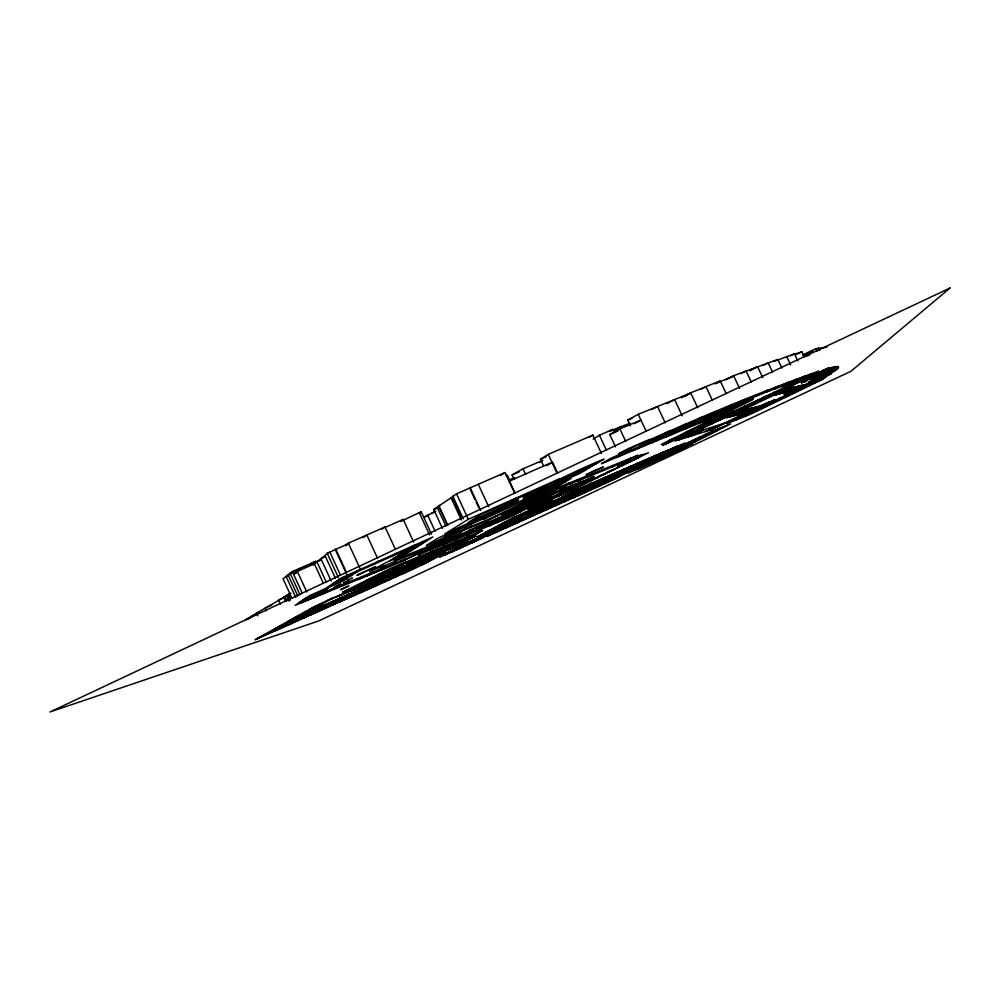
<?xml version="1.0" encoding="UTF-8"?>
<svg xmlns="http://www.w3.org/2000/svg" width="1000" height="1000" viewBox="0 0 1000 1000"><rect width="100%" height="100%" fill="white"/><g stroke="black" fill="none" stroke-linecap="round" stroke-linejoin="round"><path stroke-width="1.5" d="M837.375 367.25L838.525 366.95L812.2 379.738L811.35 379.837L837.938 366.562L810.5 379.387L837.613 366.475L836.675 367.125M836.162 366.912L818.888 374.675L811.825 376.213L772.262 394.475M802.625 354.975L815.675 348.775L824.538 347.562M808.012 377.362L827.975 368.175L675.113 441.05L711.562 429.625L774.712 399.825L756.888 407.887M821.45 376.062L838.05 368.275L834.412 371.238L784.05 394.825L816.812 379.162C815.275 379.263 821.425 377.725 821.8 375.475L838.55 367.163L837.35 367.713M837.438 368.1L838.3 367.925L836.85 368.825M345.637 545.45L348.363 543.175L385.062 526.962L395.2 548.925M345.788 545.8L348.525 543.525L327.238 553.337L338.5 577.825M699.312 437.55L705.675 434.062L730.562 423.963L663.8 457.562M292.013 598.312L283.05 578.763L292.337 571.575L315.963 561.25L310.5 563.913M327.238 553.337L328.125 553.013L313.363 564.625L314.413 563.837L297.325 571.388L293.587 574.275L296.337 573.075M834.9 367.05L835.612 366.488L804.963 380.238L815.225 375.337M363.05 537.7L366.85 535.062L377.6 558.362M325.737 588.475L308.675 596.112L295.212 605.288L400.988 561.975L461.55 532.913L393.975 560.337L407.388 553.088L432.85 536.987L341.662 577.725L324.65 589.2L343.562 580.788L360.425 569.338L348.363 543.175M381.962 529.175L385.062 526.962M418.787 513.438L421.175 511.763L431.562 534.175M400.65 521.213L403.2 519.438L413.7 542.137M389.225 561.175L415.012 544.963M400.737 521.4L421.175 511.763M442.463 528.4L433.7 509.487L440.175 505.375L438.862 505.95L447.725 525.062M438.862 505.95L453.75 496.062L452.85 496.362L463.263 518.812M452.85 496.362L456.538 493.837L470.213 487.85L480.675 510.375M318.938 593.587L298.35 603.15M423.988 517.15L435.85 511.075M322.725 590.788L325.55 588.85M304.825 598.763L328.375 588.263L320.188 592.725L324.85 590.638L323.488 591.55M470.213 487.85L505.037 472.587L514.812 493.575M392.238 577.163L413.975 566.4L402.95 572.388L362.137 590.575L383.025 580.3L373.15 585.662M549.513 498.913L531.975 507.1L593.488 476.6L570.075 487.3L501.388 515.075L560.812 486.5L638.025 455.225L616.962 465.1L631.587 457.837M348.612 579.688L347.825 580.2L352.425 577.975L351.625 578.5M347.225 581.375L348.787 580.35L343.462 583.075L348.013 580.862M585.65 469.9L534.175 492.6L523.088 498.5L579.1 473.738L604.075 459.113C576.263 470.15 550.062 484.387 522.825 496.6L526.55 494.475M313.863 596.188L313 596.75L326.812 590.725L322.7 592.8M373.713 564.438L378.862 561.1M812.463 383.288L814.1 382.238L743.125 416.213L756.15 411.025L810.15 385.1L808.688 385.613L831.675 373.4L727.013 423.6L751.888 413.55L823.2 378.938L809.675 385.213M391.788 556.362L397.075 552.962M822.513 379.25L826.137 376.938M601.438 453.475L592.863 435.138L588.962 437.362M500.25 475.588L505.037 472.587M614.05 432.1L612.762 429.375L609.525 431.4L621.35 426.575L613.488 430.7M593.175 439.162L599.425 435.25L612.762 429.375M559.612 478.7L468.338 519.275L444.975 533.812L517.312 501.087L518.625 499.462L468.125 522.463L480.337 514.925L530.725 492.537L530 492.95M543.55 465.85L540.438 459.2L548.25 454.363L592.863 435.138M463.625 527.525L474.65 521.625L571.1 478.475L552.125 489.575L487.137 520.712L426.287 545.438L438.275 537.987L468.825 524.338M509.05 481.225L552.475 462.163L557.537 473.013M546.788 465.588L552.475 462.163M565.8 481.575L483.2 519.438L486.987 517.15L450.988 533L444 537.3L490.05 518.725L540.638 494.412L551.788 487.85M290.975 593.387L256.537 613.125L257.787 615.862M597.438 463L580.013 470.788L568.038 477.788M535.575 495.262L541.487 491.775M491.587 532.775L472.8 541.912L496.987 529.913L492.325 532.45M539.175 462.488L541.712 461M509.425 501.95L516.725 497.7M254.15 615.625L245.888 619.7L249.913 618.038M325.8 604.275L305.075 614.062L466.925 540.975L452.425 547.9L453.5 547.525M329.575 605.075L351.175 594.35L340.737 600.1L298.188 619.05L318.875 608.85L309.562 613.987M290.4 599.825L287.95 594.487L290.188 593.2M527.625 512.788L512.15 521.025L552.737 500.25L513.8 517.337L485.225 532.638L514.938 517.863L502.512 523.375M274.625 628.837L296.125 616.775L309.8 610.7L270.338 632.688L257.175 638.562L274.625 628.837L287.688 623.025M727.25 425.3L681.575 445.925M296.75 616.5L314.55 606.487L331.4 598.538L332.425 598.362L327.25 600.788L387.962 575.588L476.075 536L460.4 543.663M514.025 479.062L512.087 474.9L523.075 468.775L542.925 460.312M308.788 611.15L328.413 600.513M279.088 628.225L276.375 629.738L283.312 626.337L277.725 628.975M292.9 620.538L290.062 622.112L297.188 618.638L291.475 621.337M257.825 638.275L255.075 639.775L424.263 563.862L445.175 552.638L412.638 567.125M312.887 610.588L318.062 607.712M303.625 616.737L299.675 618.938L333.475 603.45M615.538 446.875L609.75 434.525L619.862 428.925L640.938 420.075L634.35 423.663M311.65 611.938L313.962 610.662L312.262 611.425M289.262 624.513L293.663 622.075M296.588 621.237L301.025 618.787M329.062 603.288L333.888 600.612M309.738 614.45L314.975 611.688M336.413 600.013L341.25 597.337M546.362 488.325L555.375 483.338M630.4 425.825L627.712 420.1L638.225 414.3L690.775 393.025L684.137 396.562M303.8 618.025L308.275 615.562M322.238 608.45L319.5 610.1M310.95 614.837L315.45 612.362M351.287 593.4L356.2 590.7M318.075 611.663L322.612 609.175M348.288 595.625L378.725 581.838L376.3 583.175M325.037 608.55L329.613 606.05M358.675 590.112L363.638 587.388M357.35 591.737L362.212 589.075M365.938 586.888L370.913 584.163M332.175 605.375L336.788 602.85M373.3 583.612L378.312 580.875M275.45 630.662L343.85 599.7M364.688 588.462L369.588 585.788M339.588 602.112L351.075 596.475M380.588 580.363L385.637 577.612M375.913 583.1L377.113 582.438M477.775 533.162L482.663 530.487L390.35 568.45L342.612 592.188C387.912 573.138 433.975 555.487 477.775 533.162L418.25 560.05L391.438 571.15M651.325 409.675L657.537 406.463L665.25 422.863M346.438 599.012L358.2 593.3M367.388 588.337L363.162 590.638L395.85 575.65M387.775 577.175L392.85 574.4M406.388 567.4L469.012 539.05M394.837 574.025L399.95 571.25M353.525 595.85L365.513 590.05M372.775 586.362L378.175 583.525M367.537 589.6L372.238 587.05M402.113 570.8L407.262 568M431.213 554.862L436.763 551.85M503.413 527.7L499.288 529.95L529.788 514.738L503.413 527.7L512.875 523.488M572.225 492.188L528.237 514.6L539.825 509.425L541 508.812L538.575 509.888L568.675 493.95M385.138 580.425L382.113 582.2M420.05 561.312L425.262 558.475M374.45 586.525L379.188 583.95M409.05 567.712L414.225 564.9M381.238 583.5L386 580.913M446.962 547.875L452.575 544.837M435.138 554.625L440.575 551.675M411.238 567.612L440.875 554.163L438.3 555.55L439.113 555.262M388.075 580.45L392.863 577.85M452.15 551.2L469.137 542L510.775 522.975L460.625 545.75L439.475 557.087L450.975 551.712M343.3 596.95L348.75 594.012M421.975 562.075L428.612 558.513M394.8 577.45L399.613 574.837M419.738 563.962L424.862 561.2M429.15 558.875L434.95 555.75M448.263 548.787L453.775 545.825M436.238 555.725L442.075 552.587M418.113 566.35L415.812 567.6L416.825 567.25M666.85 403.65L674.575 399.575L682.212 415.788M360.775 592.612L406.438 571.8M438.137 555.375L439.113 554.85M458.137 544.888L463.25 542.137M464.35 542.125L466.637 540.9M421.863 565L422.587 564.612M443.488 553.387L444.263 552.975M426.625 560.9L431.938 558.05M535.25 505.775L527.975 509.663L569.875 491.213L648.462 452.762L632.7 457.863M440.35 556.763L441.087 556.362M492.962 529.2L477.15 536.888L487.625 531.575M446.112 554.263L443.688 555.562L483.888 537.25L445.387 554.513M483.537 534.25L480 536.15L521.038 517.525L482.762 534.525M567.55 483.85L568.25 483.488M481.337 535.675L482.663 534.963M512.263 519.05L516.475 516.375L511.337 518.65M452.15 551.862L457.225 549.15M478.425 537.85L483.837 534.963M488.35 532.55L493.862 529.6M458.812 548.888L463.925 546.163M485.125 534.862L490.562 531.962M495.138 529.525L500.688 526.575M681.375 397.762L690.675 392.812L705.95 386.712L700.413 389.5M415.588 564.8L421.337 561.737M509.7 521.538L506.987 522.975L511.9 520.562L508.35 522.263M522.6 514.562L526.138 512.837L520.788 515.363L524.412 513.763M537.75 508.275L526.462 513.3L550.675 501.337M465.425 545.938L470.562 543.2M491.812 531.888L497.275 528.975M501.912 526.525L507.488 523.55M472 543L477.175 540.25M498.475 528.925L503.975 526M508.612 523.538L514.212 520.562M518.387 521.287L540.562 510.712L533.875 514M539.525 511.262L519.85 520.425M493.65 532.975L494.95 532.288M562.288 496.775L576.663 489.688L685.337 442.837L657.025 457.337L628.088 470.213L664.312 453.137L662.638 454M495.913 532.35L500.588 529.875M618.8 476.925L486.538 536.538L509.762 525.788M521.425 519.6L518.288 521.25L569.913 498.088M649.95 439.275L628.962 448.312L618.75 453.738C684.412 424 750.775 395.337 818.775 371.188L804.7 378.013L765.487 392.337L706.737 416.287M534.087 508.963L541.5 505.05M522.513 519.113L523.488 518.6M527.45 516.775L530.288 515.425M505.062 528.275L518.312 521.975M523.675 519.138L526.362 517.712M531.038 515.262L533.75 513.825M539.513 510.812L553.375 504.225L530.625 514.763L544.963 507.938M553.737 503.3L568.275 496.375L545.462 506.925L559.338 500.337M564.412 497.65L563.337 498.212L570.15 495.1M526.425 517.913L529.113 516.487M566.2 496.95L567.288 496.375M513.188 524.675L526.838 518.175M531.925 515.462L534.587 514.05M537.4 513.013L540.075 511.613M522.075 520.688L535.312 514.4M537.35 512.825L527.962 517.312L531.85 515.275M540.087 511.812L542.762 510.412M542.837 510.588L545.513 509.175M551.538 506.15L547.863 507.912L553.612 505.225L551.912 506.112M556.038 503.775L588.875 488.65L546.263 508.175L562.425 500.425M545.55 509.387L548.237 507.975M530.125 517.125L543.725 510.65M550.95 506.763L546.8 508.938L549.125 507.9M553.65 505.775L556.35 504.35M564.8 499.875L571.1 496.562M556.337 504.575L559.038 503.15M562.7 501.238L561.925 501.637L576.15 495.312L563.65 501.425L567.087 499.575M538.9 513.175L551.85 507.025M559.025 503.375L561.725 501.962M564.45 500.525L566.85 499.325M561.7 502.188L564.412 500.763M567.2 499.312L568.888 498.425M573.525 495.988L579.975 492.612M546.613 509.775L560.45 503.188M792.438 390.838L801.538 385.875L784.75 394.062L786.725 393.512L785.638 394.062M613.55 430.825L621.413 426.712M536.3 505.988L639.575 457.163M569.138 498.45L570.85 497.55M580.95 492.738L581.6 492.4M555.575 505.75L568.688 499.513M563.375 502.3L576.912 495.85M715.2 383.587L720.225 380.962L726.237 393.688M715.275 383.738L733.7 375.925L728.55 378.587M659.175 436.25L669.112 431.062M518.375 515.862L526.425 511.65M549.125 499.65L549.987 499.2M543.562 502.8L552.062 498.375M525.925 512.55L534.175 508.25M550.775 499.65L560.175 494.75M557.925 496.512L566.487 492.062M582.525 492.912L579.2 494.513L601.062 484.175L576.213 495.7L584.2 492.163M571.975 498.438L585.55 491.887M637.863 469.125L669.325 454.738M725.888 379.725L733.612 375.725L777.825 359.425L781.9 368.013M433.812 552.688L438 550.513M452.85 544.075L446.375 547.238L455.1 543.1L448.488 546.15M675.675 429.237L686.025 423.888M644.438 466.188L650.863 462.875M650.913 463.3L657.362 459.975M657.362 460.425L663.838 457.088M410.312 564.138L418.25 560.05M550.5 507.175L553.65 505.562M643.7 466.1L640.088 467.638L670.612 452.4L657.962 457.975M424.725 517.013L428.738 514.95M431.425 513.575L435.438 511.525M740.763 373.625L746.05 370.988L751.263 382.025M387.962 575.588L411.688 564.513M691.4 422.587L702.113 417.1M576.663 489.688L570.712 492.85L668.95 449.65M607.562 481.887L626.763 472.062L608.45 480.462L617.013 475.925L645.725 463.125L612.663 480.062L578.212 495.688M582.75 487.738L591.875 483.088M666.912 454.038L690.625 441.95M757.525 366.637L749.5 370.725L757.562 366.7L762.725 377.612M617.65 456.987L632.15 449.613M706.225 416.388L717.288 410.75M589.85 485.112L593.625 483.312L588.35 485.763L591.35 484.462M596.013 481.975L605.125 477.337M602.587 479.125L611.9 474.387M609.113 476.287L618.25 471.65M615.6 473.475L624.925 468.738M622.038 470.675L631.188 466.037M628.438 467.9L637.788 463.15M659.837 455.1L669.375 450.462M717.55 430.363L673.388 452.088L676.388 450.763M676.825 450.613L675.75 451.087L679.45 449.6M762.725 365.588L768.15 362.85L772.613 372.3M405.312 559.2L400.562 561.613L405 560.05M632.975 450.625L650.575 442M651.562 442.925L666 435.625M666.188 436.875L683.562 428.363M720.125 410.613L731.513 404.862M603.625 479.087L599.862 480.875L605.1 478.438L602.825 479.6M625.588 469.7L630.825 467.262L568.237 496.562L628.725 469.012L597.863 485.225L586.55 490.262L629.388 467.887M634.788 465.138L643.962 460.5M641.1 462.4L650.475 457.65M635.95 465.538L621.35 472.038L634.6 466.125M647.362 459.688L656.55 455.037M653.575 456.987L662.975 452.238M660.938 453.775L677.1 446.1M683.913 429.525L698.263 422.275M698.35 423.537L715.512 415.15M715.288 416.525L729.538 409.35L752.513 399.9L675.3 438.2L677.638 437.25M641.812 462.5L638.088 464.275L643.213 461.887L640.375 463.113M650.95 458.7L656.388 456.163L644.163 461.812L653.388 457.812M647.438 460.7L649.737 459.538L633.65 466.7M773.688 361.5L794.513 353.837L797.875 360.938M313.525 597.788L326.987 591.038M592.275 473.812L578.013 480.925L618.288 464.438M733.138 405.275L744.8 399.425M671.637 440.225L693.988 430.363L679.788 437.163L661.263 444.425L728.475 411.062L601.425 463.7L610.325 458.537L623.638 452.575L620.35 454.5L729.538 409.35M321.688 594.45L337.663 586.438L306.8 600.538M359.438 578.987L374.188 571.625L336.65 586.95M366.737 576L382.488 568.138M436.05 541.487L448.175 535.438M373.862 573.088L387.175 566.438M437.713 542.587L424.275 549.288L381.413 566.987L382.85 566.4M745.238 400.375L757.138 394.438M448.275 536.538L460.337 530.525M380.913 570.2L396.575 562.388M460.225 531.712L472.225 525.737M425.737 548.562L452.525 536.575M351.475 590.763L396.325 571.287M569.312 483.137L544.788 494.188M551.9 492.45L556.3 490.4L550.325 493.1L553.475 491.812M569.012 484.363L580.9 478.438M564.263 487.15L559.888 489.188L565.812 486.525L562.712 487.788M611.9 467.137L612.762 466.7M790.688 355.737L794.513 353.837M434.7 544.763L445.363 539.475M357.7 585.938L367.713 580.962M385.3 572.35L377.725 575.95L389.137 570.763L383.387 573.138M379.113 576.15L361.037 583.725L407.2 561.525M428.9 550.538L505.562 519.138L552.075 496.037L477.075 526.613L417.912 555.037L454.925 538.862M381.575 574.362L387.225 571.55M338.95 595.975L348.713 591.125M341.138 595.125L341.962 594.725M370.138 580.788L380.1 575.837M488.537 521.962L477.188 527.587L530.85 505.775M443.125 544.725L471.688 531.575L454.862 539.925M394.338 569.087L399.975 566.287M410.962 560.85L421.238 555.75M513.925 510L527.575 503.312L582.525 481.15M383.587 575.212L393.5 570.3M488.7 522.913L499.988 517.312M423.225 555.8L433.363 550.775M424.038 555.562L425.262 554.95M478.762 528.288L483.375 526M524.562 505.7L537.3 499.387M362.987 585.975L372.65 581.188M481.238 527.275L485.85 525L476.287 529.3L483.537 526.138M365.075 585.175L365.9 584.763M499.988 518.325L511.225 512.762M395.363 570.337L405.238 565.438M466.287 535.237L477.163 529.85M489.875 523.562L487.587 524.7L496.138 521.013M491.125 523.05L498.425 519.875L493.85 522.137M374.862 581.038L384.325 576.337M418.9 558.95L426.275 555.438L417.1 559.688L423.475 556.825M396.9 566.638L432.3 552.15L445.438 545.8M491.262 523.2L495.838 520.925M535 501.475L547.688 495.2M511.062 513.825L522.225 508.288M477.5 530.65L488.325 525.288M731.087 408.2L732.575 407.463M756.438 395.9L768.525 389.9M796.75 354.35L801.85 351.825L804.188 356.75L809.587 355.087M300.038 603.312L314.95 595.95M501.05 519.212L505.613 516.95M447.725 545.712L457.85 540.7M503.425 518.237L507.975 515.988L498.663 520.175L505.7 517.112M521.925 509.4L533.025 503.913M550.312 495.288L562.888 489.062M488.512 526.15L514.325 513.6L504.375 518.737L508.125 517.238M459.025 541.05L469.087 536.075M534.562 504.025L507.287 517.575L514.388 514.675M560.288 491.25L572.8 485.062M535.037 503.938L536.225 503.35L534.2 504.275M543.462 501.362L559.325 494.275L594.212 476.425L592.2 477.238M766.75 391.85L779 385.788M774.7 388.925L788.575 382.1M783.25 385.7L797.237 378.837M790.95 382.85L805.013 375.988M712.038 431.475L702.375 436.375M704.237 435.613L715.962 429.888M735 420.375L745.438 415.275M708.138 434.025L719.837 428.312M712 432.45L723.675 426.763M744.625 416.488L755 411.425M711.538 432.912L715.037 431.213M803.737 355.312L813 350.825M697.325 428.188L705.575 424.35L695.9 428.713L698.737 427.675M798.037 380.312L812.125 373.475M509.525 480.05L514.788 477.5M478.875 526.75L430.75 549.225L435.35 547.337M785.387 387.287L796.025 382.163L696.162 429.35L785.387 387.287L782.588 387.987M442 541.663L407.812 558.188L372.825 572.3M736.538 414.975L726.4 417.925L773.275 395.487L790.612 390.95M758.662 406.225L749.275 408.888L735.25 415.588L745.05 412.738L769.175 401.938M617.925 464.938L635.125 457.075M620.4 464.137L637.625 456.275M625.462 462.488L640.037 455.5M627.863 461.712L642.412 454.738M679.513 437.25L677.237 438.35L684.212 435.7L662.513 445.238L678.737 437.488M665.125 444.412L678.812 437.863M680.525 438.413L728.713 415.887L733.625 414.462M678.863 439.875L692.738 433.3L724.712 423.137M814.025 375.588L830.325 367.788L833.812 367.088M774.825 395.075L788.025 388.762L803.2 384.938L800.875 386.05M686.787 437.4L700.037 431.05M729.85 416.925L742.812 410.725L749.275 408.888M776.338 394.688L789.463 388.4M777.825 394.288L790.9 388.038M690.625 436.188L703.763 429.9M526.562 503.525L522 505.7L525.2 504.412M818.462 374.725L808.275 379.575L819.312 374.625L821.8 375.475M733.225 415.938L746.075 409.8M779.312 393.9L792.325 387.688M780.775 393.525L793.725 387.325M782.225 393.137L795.125 386.975M736.9 415.112L750.863 408.438M738.55 414.637L752.45 407.987M785.088 392.388L797.862 386.287M741.775 413.7L755.55 407.113M787.887 391.662L800.562 385.613M743.375 413.225L757.087 406.675M813.95 379.513L808.825 381.962L821.338 376.25M705.325 431.575L718.012 425.513M710.35 430L756.838 407.55L767 403.5M331.538 598.513L360.9 586.062M700.675 436.425L628.125 473.188L674.25 452.9L692.487 443.638L682.2 448.137M570.075 487.3L580.65 482.887M827.887 368.462L830.325 367.788M555.462 501.613L559.188 499.938L555.763 501.55M816.375 379.275L836.5 369.4M659.15 455.062L652.7 457.925M825.1 347.525L827 347.075M821.575 375.863L813.4 379.575L814.7 379.412M579.412 483.713L587.65 480.312M407.75 549.375L426.725 540.862M398.237 555.438L416.9 547.075M393.5 558.45L412.025 550.163M545.837 491.362L559.738 485.125M300.413 601.75L324.162 591.087M356.637 572.062L408.363 548.95M332.512 583.9L351.912 575.212M403.062 552.362L421.8 543.975M328.375 586.7L347.625 578.075M302.538 600.3L321.587 591.775M261.413 636.263L274.012 630.638M270.338 632.688L277.913 629.3M401.525 574.45L414.45 568.375L413.425 568.737M339.212 602.238L340.012 601.875M336.725 581.05L356.05 572.45M407.388 553.088L385.675 562.762L369.475 571.538L384.525 565.438M541.512 506.238L534.338 509.65L538.688 507.713M498.162 525.712L510.538 520.212M516.325 517.638L518.25 516.788L512.987 519.425L514.9 518.575M553.462 501.163L563.3 496.8M514.65 518.525L516.575 517.675M493.862 528.013L506.213 522.525M548.95 503.625L557.987 499.613M522.45 515.538L531.675 511.45M314.062 608.212L303.412 612.775M489.637 530.275L501.938 524.812M542.975 506.725L552.725 502.388M517.3 518.275L527.263 513.85M491.337 530.138L485.275 532.825M538.538 509.137L547.525 505.15M293.812 618.075L294.513 617.762M293.475 618.337L306.388 612.6M532.688 512.175L542.375 507.875M609.925 477.875L611.838 477.025M288.2 621.213L301.712 615.212M321.75 606.538L451 548.713L449.925 549.087M307.7 613.787L298.125 617.987L313.288 610.85M349.913 595.05L371.863 585.275M304.288 615.675L315.738 610.575M335.775 601.663L347.013 596.663M368.663 587.013L379.675 582.112M398.787 573.612L409.562 568.812M513.05 522.6L522.575 518.35M430.9 559.362L441.362 554.7M456.238 548.088L466.625 543.462M301.212 617.375L312.625 612.3M332.688 603.362L343.888 598.375M365.412 588.787L376.425 583.888M395.5 575.388L406.25 570.6M427.663 561.1L438.137 556.438M453.05 549.788L463.4 545.188M483.312 536.312L493.413 531.812M508.913 524.85L517.675 520.95M449.688 551.587L460 547M479.8 538.175L489.862 533.7M421.225 564.562L431.65 559.925M446.45 553.325L456.712 548.75M476.337 540.025L486.375 535.55M565 500.712L519.812 520.812L523.138 519.087M428.475 561.625L416.838 566.925L435.825 556.825L435 557.112M443.188 555.075L453.413 550.513M433.7 509.487L437.95 507.612M509.738 480.4L513.95 478.537M514 517.7L515.5 517.038M532.85 509.975L542.413 505.737M322.425 603.562L308.788 609.775M565.725 496.312L567.6 495.487M505.938 523.188L509.475 521.462L504.288 524.062L506.15 523.225M424.375 562.875L434.55 558.362M325.05 556.775L320.9 558.638L331.225 581.087M316.863 561.65L320.988 559.837L316.875 561.7L326.463 582.525M288.9 575.15L286.075 576.4L295.775 597.537M551.675 483.263L580.013 470.788M672.05 450.788L681.05 446.825M667.362 453.175L676.338 449.225M662.625 455.588L671.587 451.65M680.913 448.137L690.5 443.913M653.363 460.325L662.3 456.375M648.763 462.663L657.688 458.738M677.075 450.163L685.725 446.35M644.163 465.012L653.088 461.075M639.15 467.562L648.363 463.512M677.887 450.387L687.862 445.988M673.363 452.688L683.325 448.288M634.163 470.112L642.575 466.4M669.025 454.9L678.8 450.588M385.238 527.337L403.2 519.438M300.05 594.9L290.113 573.237L295.562 570.837M290.125 573.275L295.587 570.875M514.612 517.513L540.737 506.05M675.413 448L668.775 450.3M687.45 442.925L696.4 438.988M687 445.125L695.413 441.425M288.9 594.8L283.725 597.087L285.675 601.337M285.25 597.062L278.5 600.075L280.438 604.3M271.663 605.2L265.125 608.088L266.388 610.862M248.6 618.125L247.925 618.35L257.15 612.9L256.537 613.125M691.538 442.762L700.525 438.85M433.625 552.587L438.188 550.612M456.475 542.675L459.263 541.475M698.263 439.45L705.962 436.125M540.438 459.2L546.125 456.75M639.338 444.862L708.062 415.613M540.938 503.125L545.65 501.1M512.087 474.9L518.962 471.962M703.45 436.812L711.325 433.45M577.05 487.65L568.162 491.325M609.75 434.525L618.013 431.037M627.712 420.1L631.85 418.375M731.188 410.613L733.3 409.738M731.375 410.7L720.662 414.988M573.725 488.488L583.65 484.363M366.025 580.55L375.712 576.538M380.55 574.55L386.312 572.175M395.288 568.462L399.012 566.925M408.512 563.237L406.688 563.987L414.125 560.462L407.65 563.362L411.3 561.85M392.55 570.6L378 576.712M582.45 484.237L590.925 480.75M435.35 550.8L449.663 544.913M448.587 545.438L466.637 538.1M465.788 534.5L499.288 520.812M508.038 517.812L509.188 517.337M557.362 489.1L580.5 479.688M532.4 505.012L533.375 504.613M513.038 514.675L520.737 511.538M705.263 423.6L707.688 422.612M565.875 490.387L573.4 487.337M551.737 497.362L559.325 494.275M722.425 415.1L724.825 414.137M686.175 432.075L694.163 428.862M669.3 440.438L677.35 437.188M703.3 423.587L711.213 420.412M589.738 480.575L598.025 477.25M720.225 380.962L705.9 386.613L712.25 400.062M621.35 426.575L629.913 423.2M599.462 475.9L606.062 473.312M607.337 471.987L613.825 469.538M698.188 427.6L701.012 426.562M617.487 467.175L622.487 465.337M700.462 426.488L703.288 425.462M287.95 594.487L286.988 595.212L289.587 600.887M313.25 564.4L314.262 564.312L313.363 564.625M448.562 553.013L449.3 552.75M470.525 541.2L471.55 540.85M468.113 542.35L469.137 542M443.512 541.062L447.575 539.663M447.35 540.837L452.6 539.025M424.613 549.925L429.925 548.112M468.612 530.662L473.55 528.987M420.4 551.75L421.287 551.45M635.85 458.35L622.962 463.3M786.312 396.488L789.375 395.462M626.075 462.95L630.638 461.425M494.188 516.737L498.05 515.475M525.375 503.9L548.875 492.9L548.112 493.137M520.837 505.65L523.625 504.75M486.05 532.962L486.737 532.737M520.65 503.95L525.125 502.512M539.062 495.125L543.375 493.762M794.625 354.087L801.85 351.825M688.312 435.138L689.55 434.762M733.525 418.938L736.762 417.95M706.05 424.663L709.475 423.638M700.738 428.725L703.838 427.788M747.812 411.425L755.037 408.413M709.013 424.762L712.05 423.862M717.325 420.788L720.288 419.913M757.65 408.713L760.5 407.863M715.625 420.075L718.825 419.137M756.263 408.062L759.312 407.175M768.225 403.663L771 402.863M725.863 416.7L728.713 415.887M725.175 415.5L728.312 414.613M739.45 411.675L742.812 410.725M734.675 410.95L737.712 410.087M778.838 398.587L781.287 397.9M789.325 393.575L791.938 392.863M792.8 390.737L795.05 390.112M787.425 392.475L788.175 392.262M692.487 432.675L694.75 432.062M744.325 406.325L747.275 405.525M809.3 382.325L808.612 382.512L814.675 379.762L814 379.938M800.5 388.237L803.012 387.562M509.55 480.1L512.95 479.137M797.525 387.962L798.188 387.788M755.45 401.05L757.987 400.375M764.038 396.875L767 396.1M783.863 389.562L793.425 385.288L792.05 385.637M785.088 388.338L787.95 387.6M773.213 392.55L775.662 391.912M775.25 393.688L788.025 388.762M802.237 386.675L799.875 387.25M797.2 382.537L799.963 381.85M506.238 475.412L507.312 475.163L510.45 481.912M811.325 381.775L813.5 381.3M818.337 347.887L819.625 350.6M815.675 348.775L816.963 351.488M786.612 356.438L790.638 364.913M733.612 375.725L739.575 388.363M690.675 392.812L697.712 407.738M638.225 414.3L646.087 431.037M619.862 428.925L625.712 441.388M599.425 435.25L606.475 450.325M548.25 454.363L557.087 473.275M523.075 468.775L525.688 474.375M509.45 480.988L515.2 493.35M478.275 484.312L488.725 506.788M470.363 489.588L474.938 499.438M476.238 502.25L478.85 507.875M456.538 493.837L468.338 519.275M452.312 497.05L462.038 518.013M450.988 497.638L461.362 520.013M438.8 506.312L447.625 525.363M437.1 507.15L445.925 526.2M427.5 514.75L435.1 531.15M419.212 512.55L429.613 534.987M335.75 549.15L346.425 572.312M335.2 549.312L347.137 575.225M329.725 551.788L340.4 575M324.95 555.438L335.487 578.362M314.3 563.6L323.212 583M297.325 571.388L306.788 592M292.337 571.575L302.325 593.312M288.062 574.837L297.825 596.1M289.15 595.612L290.375 598.275M286.325 595.413L288.775 600.75M286.7 600.725L284.75 596.475L284.037 596.775L286 601.038M950 288.038L850.925 371.3L318.675 620.962L50 711.963L950 288.038M623.812 463.625L618.025 466.35L623.812 463.625M573.275 492.362L572.762 492.738L582.288 488.212L573.275 492.362M359.137 574.212L357.325 575.375L375.775 566.575L356.975 575.188L359.137 574.212M518.45 516.875L517.038 517.625L520.75 515.85L518.45 516.875M567.475 495.387L563.975 497.238L569.35 494.562L567.475 495.387M574.538 492L562 498.612L585.725 487.025L574.538 492M656.038 438.738L650.562 441.238L656.038 438.738M628.725 469.012L627.75 469.525L628.775 469.062M435.712 551.512L431.525 553.675L440.288 549.525L435.712 551.512M458.162 541.812L454.787 543.55L460.962 540.6L458.162 541.812M658.787 437.65L654.038 440.05L753.462 398.663L658.787 437.65M617.975 472.85L612.775 475.262L617.975 472.85M337.113 585.763L334.225 587.212L340.962 584.025L337.113 585.763M344.95 587.575L340.55 589.775L348.925 585.938L344.95 587.575M592.6 471.512L586.125 474.738L603.3 466.962L592.6 471.512M398.113 567.062L392.463 569.862L401.838 565.525L398.113 567.062M469.338 531.725L467.388 532.688L473.212 530.138L469.338 531.725M707.387 422.55L703.138 424.65L709.812 421.562L707.387 422.55M724.575 414.038L720.263 416.175L726.975 413.062L724.575 414.038M805.138 381.125L801.488 382.875L805.138 381.125M659.075 455.025L655.812 456.587L659.075 455.025M806.888 380.8L803.75 382.3L806.888 380.8M309.212 564.837L298.3 569.637L309.225 564.888M259.125 612.85L252.113 615.913L259.137 612.875"/></g></svg>
